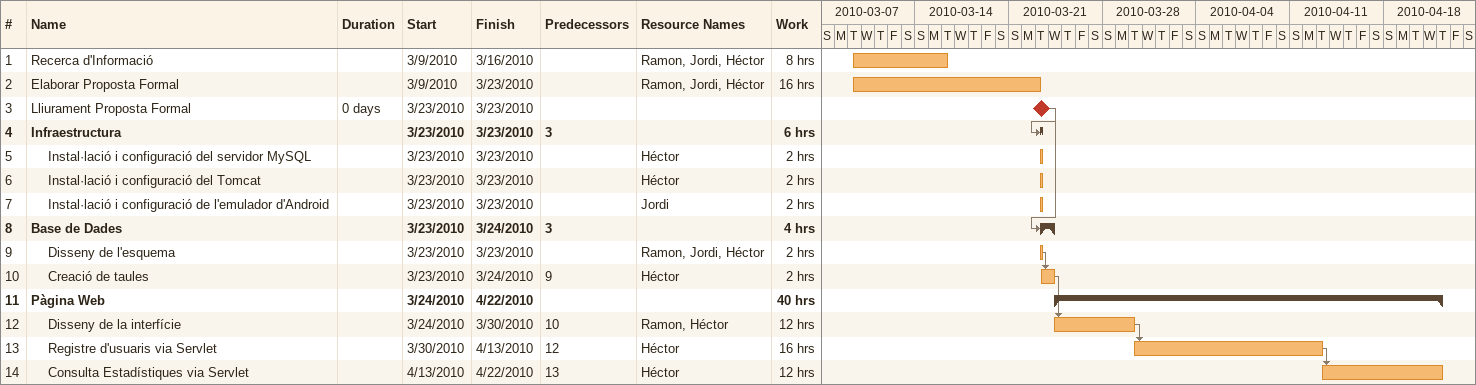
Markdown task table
| ID | Level | Task | Duration | Start | Finish | Predecessors | Resources | Work (h) |
|---|---|---|---|---|---|---|---|---|
| 1 | 1 | Recerca d'Informació |  | 2010-03-09 | 2010-03-16 |  | Ramon, Jordi, Héctor | 8 |
| 2 | 1 | Elaborar Proposta Formal |  | 2010-03-09 | 2010-03-23 |  | Ramon, Jordi, Héctor | 16 |
| 3 | 1 | Lliurament Proposta Formal | 0d | 2010-03-23 | 2010-03-23 |  |  |  |
| 4 | 1 | **Infraestructura** |  | 2010-03-23 | 2010-03-23 | 3 |  | 6 |
| 5 | 2 | Instal·lació i configuració del servidor MySQL |  | 2010-03-23 | 2010-03-23 |  | Héctor | 2 |
| 6 | 2 | Instal·lació i configuració del Tomcat |  | 2010-03-23 | 2010-03-23 |  | Héctor | 2 |
| 7 | 2 | Instal·lació i configuració de l'emulador d'Android |  | 2010-03-23 | 2010-03-23 |  | Jordi | 2 |
| 8 | 1 | **Base de Dades** |  | 2010-03-23 | 2010-03-24 | 3 |  | 4 |
| 9 | 2 | Disseny de l'esquema |  | 2010-03-23 | 2010-03-23 |  | Ramon, Jordi, Héctor | 2 |
| 10 | 2 | Creació de taules |  | 2010-03-23 | 2010-03-24 | 9 | Héctor | 2 |
| 11 | 1 | **Pàgina Web** |  | 2010-03-24 | 2010-04-22 |  |  | 40 |
| 12 | 2 | Disseny de la interfície |  | 2010-03-24 | 2010-03-30 | 10 | Ramon, Héctor | 12 |
| 13 | 2 | Registre d'usuaris via Servlet |  | 2010-03-30 | 2010-04-13 | 12 | Héctor | 16 |
| 14 | 2 | Consulta Estadístiques via Servlet |  | 2010-04-13 | 2010-04-22 | 13 | Héctor | 12 |
